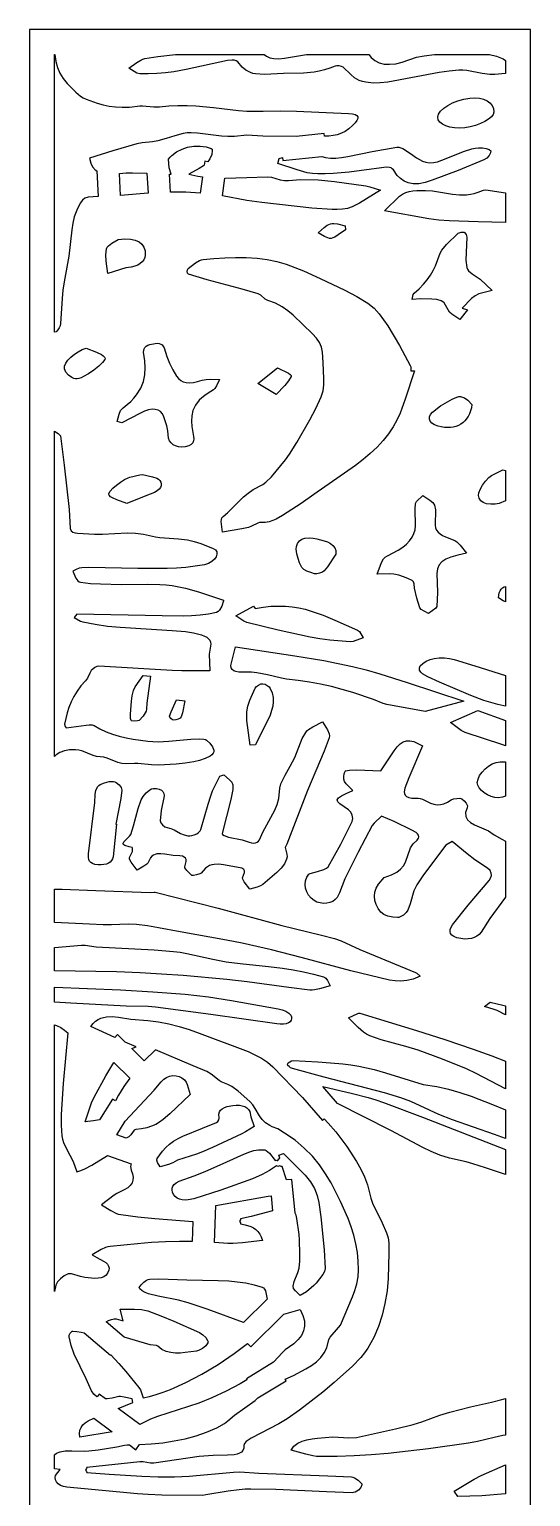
# Model space of a CAD drawing. Extents: x 0 to 400, y 0 to 2000.
# Drawn here: x 0 to 400, y 829 to 2000 of the extents above; entities that cross this region are included whole.
import ezdxf

# ---------------------------------------------------------------- set-up
doc = ezdxf.new("R2010")
doc.units = 0
doc.layers.add('CUT', color=1, linetype='Continuous')
doc.layers.add('OUTLINE', color=7, linetype='Continuous')

msp = doc.modelspace()

# ---------------------------------------------------------------- linework, layer by layer
at = {"layer": 'CUT'}
for points in [[(54.22, 1941.1), (58.86, 1939.8), (63.71, 1938.76), (68.81, 1938.06), (74.18, 1937.77), (79.88, 1937.97), (88.15, 1938.96), (90.36, 1938.97), (99.25, 1938.12), (103.77, 1938.18), (111.21, 1938.84), (118.56, 1939.15), (125.82, 1939.17), (132.96, 1938.91), (146.92, 1937.73), (166.85, 1935.13), (173.41, 1934.74), (186.68, 1934.69), (200.03, 1934.96), (213.28, 1934.73), (254.75, 1932.85), (257.81, 1932.52), (260.02, 1931.95), (261.43, 1931.14), (262.08, 1930.08), (262.01, 1928.76), (261.27, 1927.19), (259.9, 1925.34), (257.94, 1923.22), (255.04, 1920.62), (252.04, 1918.57), (248.94, 1917.03), (245.73, 1915.93), (242.41, 1915.23), (238.96, 1914.87), (235.4, 1914.81), (235.18, 1916.87), (212.97, 1914.46), (186.37, 1914.71), (173.48, 1915.47), (163.66, 1914.58), (158.4, 1914.52), (153.36, 1914.83), (134.05, 1917.27), (129.12, 1917.53), (126.03, 1917.37), (122.82, 1916.84), (116.13, 1915.06), (109.28, 1912.88), (102.49, 1911.01), (98.32, 1910.35), (89.95, 1909.55), (85.88, 1908.74), (66.69, 1903.03), (48.05, 1897.16), (48.93, 1893.28), (50.42, 1890.23), (52.52, 1887.93), (53.86, 1887.12), (54.82, 1866.56), (46.82, 1866.06), (44.32, 1865.25), (42.34, 1863.71), (40.53, 1861.19), (37.8, 1855.81), (35.88, 1850.49), (34.6, 1845.22), (33.77, 1839.98), (31.61, 1819.13), (27.83, 1798.62), (26.85, 1791.81), (26.22, 1785.14), (24.96, 1765.18), (24.61, 1763.5), (23.89, 1761.76), (22.82, 1760.1), (21.43, 1758.67), (20.19, 1758.36), (20, 1758.38), (20, 1980), (20.32, 1980), (21.2, 1974.28), (22.48, 1969.6), (24.32, 1965.1), (26.87, 1960.83), (30.3, 1956.84), (37.08, 1949.84), (40.89, 1946.69), (43.04, 1945.35), (45.42, 1944.25)], [(92.23, 1976.68), (102.53, 1978.29), (116.57, 1980), (187.39, 1980), (189.19, 1978.58), (191.92, 1977.37), (195.16, 1976.72), (199.04, 1976.6), (203.67, 1976.98), (221.27, 1980), (270.96, 1980), (272.85, 1977.45), (275.71, 1975.01), (279.12, 1973.3), (283.03, 1972.33), (287.44, 1972.1), (292.3, 1972.61), (297.6, 1973.87), (308.93, 1977.7), (314.96, 1978.94), (323.35, 1980), (367.17, 1980), (372.62, 1978.52), (378.09, 1976.41), (380, 1975.11), (380, 1964.78), (371.41, 1963.94), (367.41, 1963.98), (361.18, 1964.84), (349.07, 1967.04), (345.97, 1967.32), (342.8, 1967.35), (334.93, 1966.7), (326.91, 1965.49), (286.06, 1957.89), (280.05, 1957.23), (274.22, 1957.12), (268.62, 1957.72), (265.92, 1958.34), (263.3, 1959.2), (261.3, 1960.15), (259.53, 1961.3), (256.45, 1964.05), (250.48, 1969.79), (249.14, 1970.42), (247.32, 1970.84), (245.44, 1970.95), (243.9, 1970.67), (239.67, 1969.04), (235.47, 1967.73), (231.3, 1966.7), (227.14, 1965.92), (218.83, 1965.04), (202.87, 1964.75), (187.65, 1964.08), (180.51, 1964.46), (178.43, 1964.86), (176.45, 1965.51), (172.84, 1967.42), (169.82, 1969.88), (166.33, 1973.98), (164.93, 1974.88), (163.38, 1975.37), (161.7, 1975.52), (158.07, 1975.12), (125.04, 1967.89), (115.41, 1966.12), (108.53, 1965.23), (101.67, 1964.72), (94.89, 1964.53), (88.26, 1964.58), (85.78, 1965.1), (83.57, 1966.26), (79.33, 1969.04), (85.76, 1973.55), (88.99, 1975.52), (90.61, 1976.23)], [(366.4, 1928.34), (363.42, 1926.49), (359.89, 1924.8), (355.95, 1923.33), (351.74, 1922.17), (347.4, 1921.38), (343.28, 1921.1), (339.3, 1921.31), (335.6, 1921.96), (332.31, 1923), (329.56, 1924.37), (327.48, 1926.03), (326.19, 1927.91), (325.83, 1929.98), (326.51, 1932.38), (328.16, 1934.78), (330.64, 1937.1), (333.85, 1939.28), (337.67, 1941.23), (341.97, 1942.9), (346.63, 1944.21), (351.53, 1945.08), (355.49, 1945.33), (359.13, 1945.04), (362.37, 1944.25), (365.17, 1943), (367.47, 1941.32), (369.19, 1939.24), (370.28, 1936.8), (370.68, 1934.04), (370.17, 1932.18), (368.7, 1930.26)], [(143.99, 1896.72), (142.43, 1894.32), (139.89, 1894.68), (139.46, 1891.5), (139.07, 1891.17), (135.42, 1888.94), (127.22, 1884.48), (134.49, 1882.88), (138.2, 1882.38), (136.4, 1869.39), (124.75, 1870.09), (112.6, 1870.14), (111.75, 1884.48), (113.16, 1884.42), (111.45, 1889.52), (111.11, 1896.49), (112.24, 1897.92), (113.74, 1899.37), (117.53, 1902.14), (121.91, 1904.48), (126.32, 1906.02), (131.2, 1906.78), (136.3, 1906.84), (141.12, 1906.24), (145.16, 1905.02), (145.78, 1904.39), (146, 1903.32), (145.48, 1900.25)], [(213.75, 1887.8), (198.32, 1893.05), (199.28, 1896.87), (202, 1897.79), (202.28, 1895.21), (233.41, 1898.58), (236.28, 1897.82), (240.29, 1897.31), (244.57, 1897.26), (249.16, 1897.67), (254.05, 1898.5), (273.56, 1902.4), (293.27, 1906), (294.85, 1905.99), (298.03, 1904.84), (304.21, 1900.93), (308.87, 1897.53), (313.79, 1894.76), (316.47, 1893.9), (319.35, 1893.52), (322.42, 1893.72), (325.7, 1894.41), (329.14, 1895.49), (347.32, 1902.83), (352.96, 1904.61), (355.79, 1905.23), (358.5, 1905.5), (361.48, 1905.38), (364.5, 1904.95), (366.94, 1904.19), (368.2, 1903.13), (368.04, 1901.43), (366.82, 1899.32), (364.92, 1897.29), (362.73, 1895.87), (342.16, 1887.46), (321.46, 1879.57), (315.72, 1877.75), (310.65, 1876.83), (306.2, 1876.75), (302.32, 1877.44), (298.96, 1878.84), (296.06, 1880.87), (293.57, 1883.49), (290.57, 1887.87), (289.62, 1888.79), (288.58, 1889.41), (287.41, 1889.77), (284.61, 1889.91), (281, 1889.54), (255.08, 1886.13), (242.37, 1884.9), (236.17, 1884.6), (230.09, 1884.58), (225.8, 1884.9), (221.68, 1885.6)], [(72.61, 1867.44), (71.89, 1885.09), (77.14, 1885.45), (82.37, 1885.59), (93.86, 1885.32), (94.8, 1869.31)], [(185.38, 1861.77), (173.53, 1863.44), (154.08, 1867.14), (156.02, 1881.24), (173.53, 1881.68), (189.76, 1882.43), (193.31, 1882.09), (200.08, 1880.02), (203.65, 1879.28), (206.66, 1879.25), (216.33, 1880.18), (230.43, 1879.8), (243.45, 1878.47), (268.62, 1875.06), (271.76, 1874.4), (280.14, 1871.64), (263.34, 1861.3), (257.56, 1858.38), (253.91, 1857.17), (249.81, 1856.46), (245.59, 1856.16), (241.61, 1856.18), (225.42, 1857.25)], [(364.26, 1871.81), (380, 1869.55), (380, 1845.81), (358.22, 1846.36), (335.06, 1847.27), (326.78, 1847.81), (318.78, 1848.82), (283.37, 1855.21), (295.39, 1866.9), (297.85, 1868.55), (300.43, 1869.75), (303.16, 1870.55), (306.07, 1871.05), (309.19, 1871.32), (316.16, 1871.47), (321.67, 1871.16), (337.72, 1868.45), (343.21, 1867.9), (348.94, 1868.02), (351.92, 1868.41), (354.98, 1869.09), (358.16, 1870.07), (362.28, 1871.66)], [(238.21, 1833.5), (235.62, 1834.64), (230.47, 1837.59), (235.16, 1841.82), (237.59, 1843.69), (240.24, 1844.92), (241.54, 1845.14), (242.92, 1845.15), (245.85, 1844.67), (251.89, 1843.2), (252.24, 1840.11), (246.51, 1835.92), (243.65, 1834.15), (242.24, 1833.55), (240.84, 1833.22), (239.52, 1833.22)], [(92.16, 1817.87), (91.37, 1816.07), (90.14, 1814.46), (88.49, 1813.06), (86.46, 1811.88), (84.06, 1810.93), (81.32, 1810.24), (77.03, 1809.57), (62.64, 1805.24), (61.39, 1815.08), (61.09, 1820.01), (61.56, 1824.98), (62.06, 1826.09), (63.04, 1827.19), (65.85, 1829.31), (70.96, 1832.4), (76.22, 1832.8), (80.73, 1832.61), (84.5, 1831.84), (87.52, 1830.51), (89.83, 1828.62), (91.41, 1826.21), (92.3, 1823.28), (92.49, 1819.84)], [(312.19, 1784.96), (305.53, 1784.53), (306.3, 1788.54), (307.11, 1789.6), (311.06, 1793.04), (314.52, 1796.54), (317.53, 1800.11), (320.11, 1803.76), (322.3, 1807.49), (324.13, 1811.31), (327.72, 1821.49), (329.1, 1823.73), (332.98, 1828.24), (342.11, 1837.25), (343.05, 1837.72), (344.57, 1838.08), (346.08, 1838.25), (346.97, 1838.12), (348.51, 1836.29), (349.08, 1834.12), (348.41, 1815.82), (349.04, 1809.91), (349.55, 1808.57), (350.5, 1807.33), (353.29, 1805.02), (359.74, 1800.54), (369.27, 1791.68), (358.59, 1788.83), (355.66, 1787.45), (352.67, 1785.21), (345.23, 1777.46), (349.68, 1776.14), (343.41, 1768.37), (337.09, 1772.8), (335.34, 1774.44), (330.97, 1781.69), (329.97, 1782.64), (328.72, 1783.38), (325.22, 1784.34), (321.06, 1784.73)], [(196.29, 1781.45), (190.2, 1783.74), (188.09, 1784.82), (184.6, 1787.81), (182.51, 1788.92), (169.85, 1792.63), (141.79, 1800.23), (126.87, 1804.61), (126.21, 1805.35), (125.96, 1806.71), (126.16, 1808.18), (126.83, 1809.27), (132.61, 1813.7), (135.7, 1815.48), (137.24, 1816.08), (138.75, 1816.41), (147.32, 1817.24), (155.93, 1817.74), (164.52, 1817.96), (173.06, 1817.95), (181.65, 1817.48), (189.76, 1816.36), (197.45, 1814.69), (204.79, 1812.54), (211.85, 1810.03), (218.7, 1807.25), (232.06, 1801.23), (251.73, 1791.89), (261.21, 1786.87), (270.17, 1781.46), (275.08, 1777.56), (279.18, 1773.09), (285.95, 1763.39), (295.25, 1747.71), (303.95, 1731.74), (304.3, 1730.77), (304.48, 1727.59), (307.25, 1727.43), (299.93, 1704.85), (295.79, 1693.67), (293.28, 1688.15), (290.36, 1682.71), (286.68, 1677.16), (282.34, 1671.81), (277.43, 1666.63), (272.02, 1661.62), (266.23, 1656.75), (260.13, 1652.02), (227.07, 1628.71), (216.88, 1621.74), (201.94, 1611.97), (197.07, 1609.12), (194.37, 1607.96), (191.44, 1607.09), (188.22, 1606.58), (183.57, 1606.42), (182.41, 1606.06), (177.38, 1603.48), (174.74, 1602.49), (169.64, 1601.43), (154.21, 1598.88), (153.08, 1607.37), (153.2, 1608.87), (153.67, 1610.18), (154.58, 1611.25), (158.1, 1614.23), (170.93, 1626.87), (174.58, 1629.89), (178.71, 1632.71), (186.21, 1636.79), (188.7, 1638.58), (193.13, 1642.78), (204.37, 1656.49), (207.65, 1661.06), (213.48, 1670.36), (223.76, 1688.38), (228.55, 1697.47), (232.84, 1706.62), (234.36, 1711.41), (235, 1716.29), (235.05, 1721.17), (234.5, 1734.19), (233.87, 1742.34), (233, 1746.28), (231.51, 1750.08), (229.25, 1753.69), (226.04, 1757.07), (210.51, 1771.98), (206.29, 1775.47), (201.6, 1778.65)], [(45.41, 1745.55), (53.69, 1742.3), (57.46, 1740.5), (59.01, 1739.43), (60.25, 1738.22), (60.45, 1737.52), (60.17, 1736.57), (58.39, 1734.11), (55.36, 1731.18), (51.52, 1728.1), (47.32, 1725.22), (43.19, 1722.87), (41.3, 1721.99), (39.59, 1721.37), (38.12, 1721.04), (36.95, 1721.05), (35.37, 1721.49), (33.85, 1722.17), (31.12, 1724.09), (29.06, 1726.48), (27.97, 1728.98), (28.06, 1731.18), (29.07, 1733.57), (30.83, 1736.04), (33.19, 1738.48), (35.99, 1740.76), (39.07, 1742.78), (42.26, 1744.42)], [(130.41, 1670.01), (129.15, 1668.66), (127.14, 1667.59), (124.24, 1666.88), (121.47, 1666.68), (118.92, 1666.91), (116.65, 1667.55), (114.68, 1668.57), (113.07, 1669.94), (111.86, 1671.65), (111.07, 1673.66), (110.43, 1679.75), (109.68, 1683.49), (107.38, 1690.82), (106.22, 1693.16), (104.67, 1694.92), (102.76, 1696.12), (100.5, 1696.75), (97.93, 1696.82), (95.07, 1696.34), (91.95, 1695.3), (88.59, 1693.7), (73.78, 1685.99), (70.02, 1686.97), (71.69, 1692.95), (72.82, 1695.75), (73.67, 1696.97), (74.8, 1698.01), (78.07, 1700.56), (80.93, 1703.13), (83.43, 1705.72), (85.57, 1708.34), (88.88, 1713.64), (91.02, 1719.01), (92.16, 1724.43), (92.48, 1729.89), (92.15, 1735.38), (91.15, 1742.45), (91.53, 1745.08), (92.15, 1746.15), (93.1, 1747.08), (94.42, 1747.87), (96.12, 1748.52), (100.33, 1749.37), (102.12, 1749.45), (103.64, 1749.27), (104.92, 1748.83), (105.97, 1748.13), (107.48, 1745.93), (109.71, 1738.94), (111.9, 1733.55), (114.52, 1728.3), (117.54, 1723.2), (118.98, 1721.37), (120.74, 1719.91), (122.81, 1718.85), (125.19, 1718.19), (127.89, 1717.97), (130.89, 1718.18), (134.21, 1718.86), (137.84, 1720.02), (140.98, 1720.68), (144.48, 1720.75), (151.74, 1720.46), (149.34, 1715.58), (147.93, 1713.34), (147.03, 1712.4), (142.76, 1709.78), (139.99, 1707.88), (137.6, 1705.96), (135.57, 1704), (132.47, 1700), (130.52, 1695.89), (129.52, 1691.7), (129.29, 1687.42), (129.64, 1683.08), (131.09, 1675.12), (131.24, 1673.31), (131.06, 1671.59)], [(206.83, 1719.4), (203.81, 1715.81), (196.98, 1708.69), (182.32, 1717.42), (198.11, 1729.9), (206.83, 1725.51), (208.07, 1724.66), (208.8, 1723.84), (208.89, 1723.05)], [(345.75, 1706.61), (347.3, 1705.9), (349.87, 1704.03), (353.13, 1700.73), (352.73, 1698.01), (351.27, 1693.21), (350.24, 1691.13), (347.6, 1687.61), (346.02, 1686.18), (344.29, 1684.97), (342.41, 1683.98), (340.4, 1683.21), (338.26, 1682.66), (336.02, 1682.34), (331.24, 1682.38), (328.73, 1682.74), (326.16, 1683.32), (323.34, 1684.34), (321.25, 1685.66), (319.87, 1687.21), (319.23, 1688.93), (319.32, 1690.79), (320.16, 1692.7), (321.75, 1694.63), (327.96, 1699.58), (337.28, 1704.9), (341.02, 1706.6), (342.63, 1707.03), (344, 1707.06)], [(139.22, 1433.64), (140.48, 1433.34), (141.4, 1432.86), (143.96, 1430.42), (146.09, 1427.54), (147.21, 1424.67), (147.23, 1423.4), (146.79, 1422.29), (145.72, 1421.13), (144.22, 1420.04), (140.3, 1418.09), (135.71, 1416.54), (131.12, 1415.48), (124.2, 1414.4), (117.18, 1413.64), (103.16, 1412.88), (97.59, 1413.08), (86.53, 1414.09), (83.82, 1414.11), (77.25, 1413.76), (73.76, 1414.19), (70.6, 1415.05), (62.22, 1418.4), (59.51, 1419.2), (53.61, 1419.84), (50.92, 1420.48), (41.89, 1424.19), (39.52, 1424.83), (36.9, 1425.13), (32.13, 1424.98), (27.95, 1424.23), (24.38, 1422.91), (21.41, 1421.05), (20, 1419.62), (20, 1679.35), (23.11, 1677.45), (24.43, 1676.24), (24.87, 1675.53), (27.74, 1652.33), (31.66, 1616.86), (32.6, 1601.56), (33.45, 1599.95), (34.77, 1598.88), (36.49, 1598.21), (38.51, 1597.84), (51.91, 1597.07), (58.38, 1597.18), (78.09, 1598.1), (84.63, 1597.95), (91.08, 1597.25), (100.67, 1594.99), (104.12, 1594.44), (118.93, 1593.38), (126.18, 1592.51), (131.56, 1591.27), (136.74, 1589.64), (146.72, 1585.85), (148.59, 1584.66), (149.57, 1583.04), (149.7, 1581.14), (149.05, 1579.11), (147.67, 1577.11), (145.63, 1575.28), (142.97, 1573.79), (139.77, 1572.78), (132.4, 1571.51), (124.93, 1570.65), (117.45, 1570.13), (110.05, 1569.86), (86.66, 1569.8), (47.39, 1570.49), (42.01, 1570.4), (39.78, 1569.94), (37.32, 1569), (34.58, 1567.54), (37.05, 1562.12), (38.64, 1559.86), (39.62, 1559.11), (40.77, 1558.73), (48.71, 1557.88), (56.88, 1557.46), (73.52, 1557.12), (94, 1557.26), (104.19, 1557.09), (109.17, 1556.75), (114.03, 1556.15), (119.36, 1555.19), (124.6, 1554.01), (134.85, 1551.14), (154.83, 1544.37), (154.99, 1543.89), (153.6, 1539.69), (151.67, 1536.48), (150.57, 1535.32), (149.45, 1534.71), (142.9, 1533.36), (136.17, 1532.45), (129.38, 1531.94), (122.7, 1531.78), (106.01, 1531.9), (37.8, 1533.22), (35.86, 1530.61), (40.84, 1527.83), (42.69, 1527.2), (52.39, 1525.23), (62.33, 1523.82), (72.46, 1522.83), (114.07, 1520.42), (124.5, 1519.52), (127.83, 1519.06), (131.1, 1518.41), (137.42, 1516.72), (139.72, 1515.89), (141.54, 1514.9), (142.92, 1513.76), (143.88, 1512.46), (144.45, 1511.01), (144.68, 1509.4), (143.55, 1501.42), (143.89, 1488.14), (121.71, 1488.1), (113.88, 1488.34), (55.52, 1491.77), (53.96, 1491.48), (52.2, 1490.64), (50.57, 1489.5), (49.36, 1488.32), (48.15, 1486.32), (46.32, 1482.12), (44.93, 1480.23), (41.19, 1476.14), (38.04, 1471.96), (35.42, 1467.7), (33.28, 1463.37), (31.53, 1458.97), (30.14, 1454.52), (28.15, 1445.49), (28.59, 1443.74), (29.44, 1442.73), (45.23, 1444.74), (47.83, 1444.98), (50.16, 1444.96), (51.81, 1444.48), (56.35, 1441.8), (61.21, 1439.52), (66.33, 1437.6), (71.69, 1435.99), (77.24, 1434.66), (82.93, 1433.57), (94.58, 1431.92), (98.64, 1431.61), (102.8, 1431.57), (111.34, 1432.05), (128.76, 1433.5), (135.98, 1433.84)], [(102.04, 1631.62), (99.95, 1630.4), (92.84, 1627.74), (77.72, 1621.65), (69.82, 1624.52), (66.24, 1626.11), (64.77, 1627.06), (63.6, 1628.15), (63.35, 1628.76), (63.46, 1629.54), (64.61, 1631.52), (66.74, 1633.84), (69.53, 1636.3), (72.7, 1638.66), (75.92, 1640.71), (78.88, 1642.21), (80.17, 1642.68), (88.24, 1644.64), (90.22, 1644.66), (98.2, 1642.99), (101.65, 1641.72), (103.01, 1640.92), (104.04, 1639.99), (104.87, 1638.67), (105.26, 1637.27), (105.19, 1635.82), (104.64, 1634.37), (103.59, 1632.95)], [(360.36, 1623.81), (359.05, 1625.8), (358.42, 1628), (358.59, 1630.11), (359.86, 1633.24), (361.68, 1636.36), (363.94, 1639.42), (366.54, 1642.36), (368.67, 1644.02), (377.84, 1648.59), (380, 1647.98), (380, 1623.67), (374.82, 1621.63), (371.67, 1621.08), (368.14, 1621.04), (364.81, 1621.47), (362.22, 1622.33)], [(327.81, 1597.38), (329.79, 1596.12), (332.09, 1594.99), (339.43, 1592.18), (341.04, 1591.09), (343.75, 1588.3), (348.73, 1581.93), (341.86, 1580.47), (336.41, 1578.93), (332.22, 1577.18), (329.14, 1575.12), (327.04, 1572.62), (325.76, 1569.56), (325.18, 1565.85), (325.54, 1550.48), (325.2, 1539.57), (324.42, 1538.16), (318.61, 1533.79), (312.72, 1537.02), (311.65, 1538.31), (309.27, 1546.08), (307.45, 1553.99), (306.95, 1557.47), (306.46, 1559.05), (305.38, 1560.18), (302.09, 1561.8), (298.51, 1563.2), (294.7, 1564.37), (290.76, 1565.28), (287.63, 1565.62), (277.46, 1565.31), (280.93, 1574.46), (282.53, 1577.42), (283.83, 1578.74), (285.77, 1579.95), (294.35, 1584.33), (297.9, 1586.68), (300.93, 1589.19), (303.44, 1591.84), (305.41, 1594.65), (306.84, 1597.6), (307.74, 1600.71), (308.1, 1603.96), (307.9, 1617.22), (308.2, 1621.66), (308.93, 1623.19), (314.04, 1627.92), (319.58, 1624.33), (321.98, 1622.45), (323.36, 1620.34), (323.98, 1616.45), (323.68, 1604.29), (324.09, 1602.22), (324.93, 1600.4), (326.18, 1598.8)], [(242.23, 1588.2), (243.66, 1586.33), (244.45, 1584.04), (244.48, 1581.26), (237.79, 1571.19), (235.23, 1567.95), (233.78, 1566.95), (231.59, 1566.08), (229.29, 1565.56), (227.52, 1565.57), (224.48, 1566.47), (221.53, 1567.62), (219.05, 1569.01), (217.44, 1570.67), (215.68, 1574.16), (214.39, 1577.8), (213.52, 1581.54), (213.01, 1585.32), (213.19, 1587.41), (214.03, 1589.67), (215.44, 1591.72), (217.33, 1593.2), (219.92, 1593.97), (223.14, 1594.23), (226.5, 1594.06), (229.49, 1593.55), (235.24, 1591.95), (237.9, 1590.95), (240.27, 1589.72)], [(380, 1555.47), (380, 1543.2), (378.14, 1544.03), (374.39, 1546.26), (374.49, 1548.47), (374.9, 1550.34), (375.58, 1551.9), (376.52, 1553.19), (377.66, 1554.24), (378.99, 1555.08)], [(209.7, 1539.14), (214.93, 1538.3), (220.01, 1537.19), (224.93, 1535.82), (234.44, 1532.51), (243.65, 1528.64), (261.89, 1520.47), (263.47, 1519.36), (266.47, 1514.38), (258.45, 1511.46), (256.01, 1511.21), (239.73, 1512.57), (231.77, 1513.57), (224.04, 1514.89), (198.42, 1520.54), (173.47, 1526.74), (171.04, 1527.7), (164.82, 1532.1), (178.78, 1539.83), (180.24, 1537.82), (186.63, 1538.94), (192.76, 1539.59), (198.63, 1539.82), (204.27, 1539.66)], [(214.38, 1480.5), (205.15, 1481.52), (201.28, 1482.13), (190.04, 1484.96), (181.51, 1486.51), (177.19, 1487.01), (169.74, 1486.98), (167.05, 1487.13), (164.83, 1487.54), (163.08, 1488.23), (161.83, 1489.24), (161.09, 1490.6), (160.87, 1492.33), (161.18, 1494.48), (164.56, 1507.15), (211.8, 1500.1), (235.05, 1496.28), (246.5, 1494.07), (257.81, 1491.59), (268.81, 1488.81), (279.7, 1485.73), (301.44, 1478.88), (346.61, 1463.83), (315.72, 1455.71), (285.23, 1461.28), (282.44, 1462.04), (274.59, 1465.17), (258.02, 1470.79), (249.58, 1473.27), (241.01, 1475.51), (232.29, 1477.47), (223.42, 1479.15)], [(355.42, 1492.19), (380, 1484.27), (380, 1459.93), (378.69, 1460.13), (373.78, 1461.2), (362.76, 1464.53), (352.3, 1468.53), (327.18, 1479.07), (317.89, 1483.28), (313.61, 1485.62), (312.27, 1486.94), (311.44, 1488.73), (311.26, 1490.58), (311.89, 1492.04), (314.04, 1493.96), (316.74, 1495.76), (319.77, 1497.2), (322.89, 1498.07), (326.96, 1498.48), (331.21, 1498.46), (335.36, 1498.03), (339.1, 1497.19)], [(90.95, 1484.48), (96.55, 1483.82), (93.64, 1462.19), (93.59, 1457.46), (93.19, 1455.95), (90.9, 1452.06), (87.65, 1448.5), (86.3, 1448.1), (84.18, 1447.99), (81.53, 1448.23), (81.24, 1448.39), (80.81, 1450.02), (80.65, 1453.45), (81.48, 1463.79), (82.06, 1468.09), (83.09, 1472.34), (84.49, 1475.42)], [(192.25, 1473.93), (193.72, 1470.44), (194.48, 1466.93), (194.62, 1463.41), (194.22, 1459.88), (193.35, 1456.35), (192.11, 1452.81), (180.48, 1428.93), (176.31, 1428.69), (173.62, 1448.6), (173.51, 1455.26), (174.28, 1460.02), (175.88, 1464.81), (180.1, 1474.36), (181.14, 1475.56), (182.89, 1476.75), (184.81, 1477.62), (186.32, 1477.86), (188.16, 1477.33), (189.87, 1476.39), (191.29, 1475.21)], [(121.24, 1451.29), (120.44, 1450.45), (118.87, 1449.66), (116.99, 1449.04), (115.22, 1448.75), (114.16, 1449.09), (113, 1449.98), (112.13, 1451.08), (111.92, 1452.04), (113.11, 1455.29), (117.49, 1464.98), (123.95, 1464.25), (122.16, 1454.51)], [(377.76, 1429.01), (347.82, 1439), (344.52, 1440.53), (336.12, 1446.76), (357.97, 1456.51), (380, 1448.42), (380, 1428.33)], [(175.82, 1313.86), (171.38, 1319.73), (170.3, 1321.77), (170.16, 1323.03), (171.61, 1327.23), (171.7, 1328.53), (171.08, 1329.68), (169.46, 1330.58), (168.17, 1330.92), (154.92, 1333.38), (151.09, 1333.82), (147.38, 1333.68), (145.6, 1333.32), (143.87, 1332.71), (142.2, 1331.83), (140.6, 1330.64), (137.05, 1326.69), (136.07, 1326.18), (133.5, 1325.29), (131.04, 1324.74), (129.77, 1324.69), (125.57, 1328.73), (124.18, 1330.77), (123.94, 1331.71), (125.2, 1336.01), (125.09, 1337.42), (124.55, 1338.59), (123.55, 1339.52), (122.09, 1340.17), (120.17, 1340.55), (114.72, 1340.81), (108.15, 1341.87), (104.89, 1342.19), (101.82, 1341.98), (100.4, 1341.6), (99.07, 1340.98), (97.86, 1340.1), (96.77, 1338.9), (94.55, 1334.57), (93.73, 1333.72), (91.43, 1332.1), (86.15, 1328.96), (81.15, 1335.45), (80, 1337.72), (79.99, 1339.12), (82.28, 1343.83), (82.39, 1346.66), (82.1, 1347.05), (79.61, 1347.53), (76.32, 1348.59), (75.42, 1349.18), (74.93, 1349.79), (74.79, 1350.43), (75.38, 1351.77), (79.96, 1356.1), (80.92, 1357.57), (83.08, 1364.41), (86.8, 1378.2), (89.1, 1385.04), (90.71, 1387.9), (93.21, 1390.82), (96.1, 1393.13), (97.54, 1393.84), (98.9, 1394.15), (101.55, 1394.1), (103.68, 1393.64), (105.32, 1392.82), (106.48, 1391.68), (107.21, 1390.27), (107.51, 1388.63), (107.42, 1386.8), (105.88, 1380.75), (105.1, 1376.63), (104.48, 1368.4), (105, 1366.78), (106.31, 1365.1), (108.07, 1363.73), (109.01, 1363.28), (112.9, 1362.39), (115.59, 1361.19), (120.71, 1358.3), (123.4, 1357.15), (126.36, 1356.55), (127.99, 1356.54), (129.74, 1356.77), (131.62, 1357.28), (133.67, 1358.09), (134.75, 1358.73), (136.43, 1360.49), (136.87, 1361.42), (142.62, 1381.66), (144.73, 1388.4), (146.27, 1392.33), (152, 1404.02), (155.24, 1405.08), (159.7, 1401.23), (161.58, 1399.27), (162.45, 1397.22), (162.41, 1393.35), (160.82, 1385.48), (153.79, 1358.32), (154.2, 1357.52), (155.48, 1356.64), (158.89, 1355.24), (169.93, 1353.21), (175.36, 1351.32), (177.27, 1350.84), (178.97, 1350.7), (180.44, 1350.9), (181.71, 1351.41), (182.77, 1352.24), (183.64, 1353.36), (186.34, 1359.25), (196, 1376.95), (197.84, 1381.53), (199.07, 1386.26), (199.79, 1394.57), (200.75, 1398), (204.03, 1404.92), (208.13, 1411.9), (211.87, 1418.89), (217.79, 1434.09), (220.48, 1438.98), (221.5, 1440.2), (222.87, 1441.33), (226.31, 1443.44), (233.99, 1447.46), (237.78, 1440.99), (239.18, 1437.8), (239.41, 1436.24), (239.18, 1434.73), (235.32, 1424.11), (222.03, 1392.53), (205.42, 1349.82), (204.1, 1347.15), (205.56, 1341.89), (205.62, 1339.8), (205.29, 1337.8), (203.65, 1334.05), (200.98, 1330.55), (197.6, 1327.24), (186.4, 1317.67), (184.4, 1316.43), (181.7, 1315.5)], [(294.76, 1291.35), (293.66, 1291.2), (289.93, 1291.55), (286.1, 1292.43), (282.76, 1293.75), (280.54, 1295.41), (278.3, 1298.54), (276.67, 1301.71), (275.67, 1304.93), (275.34, 1308.17), (275.7, 1311.43), (276.78, 1314.71), (278.61, 1317.99), (283.02, 1323.28), (289.04, 1325.28), (293.1, 1327.36), (296.17, 1329.8), (298.43, 1332.54), (300.09, 1335.5), (304.03, 1346.76), (306.28, 1350.06), (309.48, 1353.05), (310.46, 1354.45), (310.81, 1355.73), (310.58, 1356.9), (309.84, 1357.99), (308.65, 1359.01), (305.11, 1360.93), (290.97, 1367.79), (281.05, 1372.17), (275.02, 1366.55), (273.6, 1364.56), (262.43, 1343.32), (251.72, 1322.1), (247.37, 1310.91), (245.54, 1307.28), (244.09, 1305.52), (242.15, 1304.16), (239.86, 1303.21), (237.33, 1302.67), (234.69, 1302.55), (232.04, 1302.85), (229.52, 1303.59), (227.24, 1304.77), (224.79, 1306.76), (222.82, 1309.18), (221.36, 1311.88), (220.44, 1314.77), (220.1, 1317.72), (220.37, 1320.62), (221.28, 1323.36), (222.88, 1325.81), (224.08, 1326.51), (229.91, 1327.9), (234.87, 1329.62), (237.01, 1330.62), (238.33, 1331.8), (248.41, 1349.67), (257.56, 1367.8), (258.07, 1370.18), (257.69, 1372.82), (256.51, 1375.28), (254.61, 1377.13), (247.68, 1381.85), (246.04, 1383.6), (245.69, 1385.17), (246.67, 1386.69), (249.04, 1388.34), (252.84, 1390.26), (258.15, 1392.61), (252.7, 1397.8), (251.52, 1399.67), (250.95, 1401.7), (250.87, 1403.85), (251.21, 1406.02), (251.94, 1408.11), (252.3, 1408.36), (255.52, 1408.83), (261.3, 1408.98), (280.55, 1408.29), (291.08, 1424.39), (293.46, 1427.47), (295.84, 1429.79), (298.3, 1431.34), (300.89, 1432.15), (303.67, 1432.23), (306.69, 1431.59), (310.02, 1430.24), (313.72, 1428.2), (302.79, 1402.85), (299.57, 1394.46), (299.02, 1391.55), (299.21, 1390.15), (299.84, 1388.87), (300.98, 1387.8), (302.72, 1386.98), (305.14, 1386.51), (310.12, 1386.39), (311.95, 1386.13), (313.66, 1385.68), (320.18, 1382.44), (322.74, 1381.63), (325.34, 1381.25), (327.99, 1381.35), (330.71, 1381.99), (333.53, 1383.25), (336.47, 1385.18), (338.31, 1385.91), (340.97, 1386.35), (343.54, 1386.42), (345.09, 1386.07), (346.97, 1384.37), (348.61, 1382.42), (349.57, 1380.45), (349.44, 1378.69), (348.12, 1374.93), (348.27, 1371.82), (349.65, 1369.24), (352.01, 1367.08), (355.11, 1365.23), (366.38, 1360.44), (370.87, 1357.33), (376.95, 1353.67), (380, 1352.13), (380, 1307.58), (367.53, 1290.49), (360.41, 1279.48), (358.8, 1277.7), (357, 1276.28), (354.98, 1275.21), (352.72, 1274.49), (350.19, 1274.12), (347.38, 1274.1), (344.24, 1274.43), (341.15, 1275.1), (338.79, 1276.05), (337.12, 1277.23), (336.09, 1278.6), (335.68, 1280.14), (335.84, 1281.81), (336.53, 1283.57), (337.72, 1285.39), (350.19, 1301), (366.85, 1320.74), (368.06, 1322.76), (368.7, 1324.74), (368.61, 1326.72), (367.63, 1328.71), (365.62, 1330.74), (355.55, 1337.18), (349.31, 1341.95), (337.33, 1351.79), (332.23, 1349.06), (314.43, 1325.43), (309.15, 1317.45), (306.81, 1312.51), (303.89, 1302.24), (302.07, 1297.17), (300.68, 1295.21), (298.48, 1293.26), (295.97, 1291.78)], [(380, 1415.45), (380, 1388.1), (377.53, 1387.24), (374.11, 1386.72), (371.3, 1386.95), (368.4, 1387.77), (365.57, 1389.07), (362.95, 1390.73), (360.68, 1392.66), (358.91, 1394.73), (357.78, 1396.85), (357.45, 1398.91), (358.01, 1401.72), (359.3, 1404.55), (361.22, 1407.3), (363.62, 1409.83), (366.39, 1412.05), (369.39, 1413.83), (372.5, 1415.04), (375.59, 1415.58), (379.57, 1415.52)], [(56.56, 1397.38), (59.87, 1398.76), (63.64, 1399.67), (67.06, 1399.88), (68.18, 1399.62), (69.35, 1399.05), (71.56, 1397.25), (73.19, 1395.01), (73.75, 1392.89), (72.95, 1386.11), (69.07, 1365.79), (69.45, 1365.76), (66.76, 1339.64), (66.34, 1338.05), (65.58, 1336.67), (64.5, 1335.52), (63.13, 1334.6), (61.47, 1333.91), (59.54, 1333.47), (57.37, 1333.27), (54.98, 1333.32), (52.37, 1333.69), (50.38, 1334.34), (48.94, 1335.24), (47.95, 1336.35), (47.36, 1337.62), (47.08, 1339.03), (47.17, 1342.09), (52.21, 1382.95), (52.62, 1389.54), (53.17, 1392.75), (54.52, 1395.73), (55.33, 1396.57)], [(96.36, 1311.31), (99.5, 1311.46), (100.45, 1311.35), (150.61, 1298.73), (201.44, 1284.76), (233, 1277.21), (243.45, 1274.44), (248.75, 1272.57), (263.81, 1265.6), (308.23, 1247.46), (309.29, 1246.86), (311.89, 1244.47), (306.17, 1241.96), (301.25, 1240.88), (296.49, 1240.51), (291.87, 1240.72), (287.36, 1241.37), (256.49, 1248.74), (216.8, 1259.43), (193.3, 1265.36), (169.8, 1270.76), (157.42, 1273.22), (120.34, 1279.8), (102.96, 1283.06), (94.28, 1284.53), (85.55, 1285.64), (78.93, 1285.93), (65.47, 1285.46), (58.79, 1285.42), (47.99, 1285.85), (20, 1287.35), (20, 1314), (26.09, 1313.84), (52.92, 1312.75)], [(168.1, 1254.5), (190.77, 1252.16), (202.12, 1250.76), (210.41, 1249.43), (218.65, 1247.84), (226.8, 1246), (234.83, 1243.94), (235.77, 1243.51), (236.56, 1242.85), (237.78, 1240.99), (239.9, 1236.74), (231.62, 1234.43), (227.56, 1233.54), (225.6, 1233.35), (223.71, 1233.41), (206.95, 1235.39), (173.93, 1239.8), (157.53, 1241.71), (122.76, 1244.91), (105.52, 1246.15), (88.37, 1247.11), (69.61, 1247.81), (20, 1248.8), (20, 1267.34), (41.72, 1269.15), (44.61, 1269.09), (53.42, 1267.93), (99.65, 1265.55), (115.14, 1264.23), (120.4, 1263.54), (125.63, 1262.62), (146.4, 1258), (156.97, 1255.98)], [(20, 1223.58), (20, 1235.69), (72.62, 1233.52), (98.4, 1232.08), (124.37, 1230.1), (133.62, 1229.14), (142.86, 1227.94), (161.35, 1225.04), (198.59, 1218.4), (201.63, 1217.64), (204.64, 1216.45), (207.13, 1214.97), (208.6, 1213.34), (209.11, 1211.88), (209.18, 1210.49), (208.81, 1209.22), (207.99, 1208.1), (206.71, 1207.19), (204.96, 1206.51), (202.74, 1206.13), (200.04, 1206.07), (197.42, 1206.29), (144.74, 1213.8), (100.66, 1219.75), (94.87, 1220.23), (77.25, 1220.54), (32.98, 1223.02)], [(370.85, 1217.94), (363.13, 1220.21), (367.58, 1223.72), (377.93, 1221.42), (380, 1220.86), (380, 1213.59), (373.16, 1216.97)], [(283.78, 983.27), (281.53, 974.06), (278.58, 964.94), (274.79, 956.03), (270.02, 947.47), (267.44, 943.76), (264.52, 940.16), (257.89, 933.23), (243.09, 920.1), (234.16, 912.58), (224.97, 905.25), (215.52, 898.12), (205.79, 891.24), (199, 887.09), (177.05, 875.83), (173.12, 873.09), (171.74, 871.5), (171.22, 869.87), (171.01, 867.72), (170.32, 866.02), (169.19, 864.7), (167.65, 863.72), (165.74, 863.04), (163.51, 862.61), (158.17, 862.27), (146.77, 862.02), (135.63, 861.18), (99.22, 855.92), (96.56, 855.96), (90.88, 856.9), (88.18, 856.99), (45.91, 852.47), (45.72, 851.63), (44.98, 850.83), (44.92, 850.22), (45.71, 849.27), (45.89, 848.43), (63.7, 847.07), (89.72, 845.54), (102.81, 845.02), (115.89, 844.93), (127.64, 845.49), (162.97, 848.75), (167.89, 848.82), (183.11, 847.82), (238.23, 845.74), (256.93, 844.8), (258.14, 844.56), (259.51, 844), (262.32, 842.25), (264.56, 840.18), (265.2, 839.22), (265.4, 838.41), (264.52, 836.4), (262.56, 834.37), (260.05, 832.82), (258.76, 832.37), (257.54, 832.23), (237.05, 832.94), (196.59, 834.7), (176.71, 835.13), (172.1, 835.03), (167.53, 834.68), (158.53, 833.47), (140.71, 830.52), (138.41, 830), (105.71, 830.41), (94.89, 830.78), (86.26, 831.34), (29.95, 836.6), (27.25, 837.14), (24.93, 838.09), (23.04, 839.38), (21.65, 840.91), (20.8, 842.59), (20.56, 844.34), (20.98, 846.06), (24.54, 850.81), (20, 851.18), (20, 862.53), (21.54, 863.8), (24.61, 864.97), (28.67, 865.57), (33.81, 865.7), (43.88, 865.39), (47.58, 865.57), (54.99, 866.45), (69.83, 868.83), (75.93, 870.14), (78, 870.34), (79.9, 870.39), (85.01, 866.55), (88.01, 870.62), (97.1, 871.19), (106.41, 872.15), (115.53, 873.53), (124.43, 875.37), (133.08, 877.71), (141.46, 880.6), (149.54, 884.08), (155.75, 887.52), (158.5, 889.5), (163.73, 894.22), (180.12, 905.84), (182.3, 907.88), (204.86, 921.55), (204.07, 922.87), (210.72, 925.89), (220.55, 931.04), (225.03, 933.81), (229.06, 936.81), (232.53, 940.11), (235.33, 943.78), (237.34, 947.89), (239.02, 954.52), (240.13, 956.46), (246.79, 964.03), (248.23, 965.98), (257.83, 988.45), (259.7, 993.65), (261.22, 998.95), (262.25, 1004.41), (262.66, 1010.05), (262.47, 1017.11), (261.74, 1024.07), (260.51, 1030.94), (258.82, 1037.74), (256.73, 1044.49), (254.26, 1051.19), (248.4, 1064.54), (240.7, 1079.52), (236.32, 1086.8), (231.4, 1093.89), (225.8, 1100.72), (219.41, 1107.26), (212.07, 1113.45), (203.67, 1119.24), (198.23, 1122.59), (193.83, 1124.26), (191.76, 1125.23), (188.38, 1127.5), (185.8, 1130.11), (183.77, 1132.94), (180.3, 1138.87), (178.36, 1141.74), (175.92, 1144.41), (166.74, 1152.68), (161.47, 1156.3), (158.43, 1157.9), (153.12, 1160.19), (151.39, 1161.24), (145.06, 1166.17), (141.54, 1168.27), (130.81, 1172.98), (100.53, 1185.55), (91.54, 1176.96), (81.69, 1186.65), (85.1, 1187.95), (76.34, 1191.91), (70.27, 1197.88), (68.11, 1195.64), (48.95, 1204.32), (50.8, 1206.59), (52.76, 1208.41), (54.82, 1209.83), (56.96, 1210.87), (59.18, 1211.6), (61.47, 1212.03), (66.2, 1212.21), (71.07, 1211.75), (80.85, 1210.19), (94.42, 1209.16), (103.01, 1208), (111.38, 1206.35), (119.58, 1204.26), (127.64, 1201.82), (135.58, 1199.09), (174.5, 1184.27), (180.02, 1181.77), (185.23, 1178.98), (190.02, 1175.78), (194.28, 1172.09), (217.92, 1147.75), (233.95, 1129.3), (235.31, 1130.51), (238.5, 1127.23), (244.52, 1120.15), (253.21, 1108.53), (261.09, 1096.65), (264.49, 1090.56), (267.41, 1084.34), (269.77, 1077.97), (272.49, 1067.42), (273.93, 1063.44), (281.57, 1047.58), (285.1, 1039.59), (286.24, 1035.65), (286.85, 1031.62), (286.97, 1023.57), (286.21, 1003.31), (285.38, 993.24)], [(268.98, 1198.25), (266.62, 1199.79), (262.42, 1203.4), (254.59, 1211.15), (262.03, 1214.78), (263, 1215), (263.78, 1214.96), (308.82, 1201.08), (331.51, 1193.82), (354.22, 1186.23), (368.97, 1180.96), (380, 1176.72), (380, 1154.43), (356.6, 1166.65), (348.7, 1170.42), (329.75, 1178.25), (310.27, 1185.28), (300.49, 1188.21), (280.77, 1193.64), (271.59, 1196.95)], [(24.85, 1003.05), (22.56, 1000.54), (21.23, 997.91), (20, 992.91), (20, 1205.74), (21.77, 1205.07), (25.12, 1203.38), (28.08, 1201.46), (30.61, 1199.34), (26.9, 1158.87), (25.52, 1134.03), (25.46, 1125.46), (26.04, 1116.92), (26.53, 1114.35), (27.35, 1111.79), (29.67, 1106.69), (34.96, 1096.47), (37.76, 1088.42), (41.05, 1089.47), (44.14, 1090.72), (49.89, 1093.67), (62.47, 1101.35), (81.17, 1094.6), (80.84, 1092.54), (81.32, 1089.67), (82.3, 1086.76), (82.76, 1084.11), (82.65, 1081.68), (81.93, 1079.47), (80.56, 1077.44), (78.5, 1075.57), (75.71, 1073.83), (69.75, 1071.11), (67.63, 1069.8), (57.45, 1061.91), (65.07, 1057.34), (68.96, 1055.34), (70.97, 1054.62), (73.05, 1054.18), (86.52, 1052.53), (100.14, 1051.2), (130.48, 1048.74), (129.86, 1032.66), (119.94, 1032.7), (108.63, 1032.39), (97.42, 1031.79), (86.32, 1030.96), (64.37, 1028.81), (62.54, 1028.47), (60.78, 1027.9), (57.35, 1026.24), (50.2, 1022.2), (53.79, 1019.84), (59.2, 1017.1), (60.92, 1015.88), (62.27, 1014.55), (63.19, 1013.11), (63.61, 1011.52), (63.47, 1009.79), (62.71, 1007.89), (61.24, 1005.92), (59.39, 1004.58), (57.25, 1003.76), (54.87, 1003.36), (52.32, 1003.28), (49.68, 1003.42), (44.4, 1003.95), (40.76, 1004.72), (33.7, 1006.83), (32.28, 1006.97), (31.1, 1006.79), (27.79, 1005.21)], [(80.05, 1163.14), (75.26, 1156.34), (71.06, 1149.54), (68.81, 1144.84), (66.31, 1146.4), (56.09, 1129.73), (51.06, 1128.96), (44.67, 1128.25), (49.68, 1143.24), (51.79, 1147.96), (60.93, 1164.93), (67.37, 1175.62)], [(235.15, 1163.83), (209.88, 1170.75), (208.51, 1171.35), (207.26, 1172.26), (206.37, 1173.28), (206.09, 1174.22), (206.64, 1175.17), (207.82, 1176.16), (209.25, 1176.93), (210.56, 1177.2), (230.28, 1176.12), (240.17, 1175.4), (250.07, 1174.48), (256.46, 1173.68), (262.83, 1172.64), (269.11, 1171.37), (275.27, 1169.87), (284.27, 1167.34), (314.21, 1157.95), (325.09, 1156.29), (334.5, 1154.24), (343.6, 1151.7), (352.45, 1148.77), (369.63, 1142.11), (380, 1137.79), (380, 1114.79), (371.08, 1118.14), (337.62, 1129.84), (326.85, 1134), (304.34, 1144.41), (296.52, 1147.34), (283.41, 1151.22)], [(125.15, 1159.83), (126.03, 1157.88), (128.4, 1149.99), (112.22, 1134.58), (106.86, 1130.04), (103.95, 1128), (100.82, 1126.19), (97.4, 1124.65), (93.64, 1123.43), (89.48, 1122.58), (84.87, 1122.16), (84.16, 1121.95), (83.51, 1121.43), (81.02, 1117.84), (79.46, 1116.2), (77.36, 1115.08), (69.75, 1117.83), (76.44, 1128.74), (99.66, 1153.53), (105.12, 1160.14), (107.23, 1162.19), (109.49, 1163.69), (111.95, 1164.65), (114.53, 1165.08), (117.1, 1165), (119.55, 1164.42), (121.79, 1163.35), (123.69, 1161.82)], [(282.53, 1143.67), (313.72, 1131.96), (380, 1106.15), (380, 1086.12), (364.1, 1091.53), (353.84, 1094.78), (348.63, 1096.17), (335.16, 1099.28), (327.6, 1101.71), (320.53, 1104.54), (313.84, 1107.66), (288.47, 1121.17), (245.83, 1142.88), (234.09, 1156.41), (257.88, 1150.78), (270.43, 1147.55), (276.56, 1145.71)], [(101.67, 1097.56), (101.87, 1099), (106.27, 1104.93), (108.89, 1107.67), (111.81, 1110.26), (115.05, 1112.67), (118.64, 1114.89), (122.59, 1116.9), (138.27, 1123.06), (149.35, 1127.78), (150.41, 1128.58), (151.18, 1129.75), (151.58, 1131.04), (151.26, 1134.32), (151.62, 1136.08), (152.53, 1137.53), (153.91, 1138.71), (155.67, 1139.64), (157.73, 1140.36), (162.42, 1141.28), (165.08, 1141.49), (167.58, 1141.44), (169.86, 1141.09), (171.88, 1140.43), (173.59, 1139.44), (174.95, 1138.1), (175.9, 1136.39), (176.8, 1132.24), (179.46, 1124.52), (172.35, 1120.1), (169.54, 1118.63), (146.06, 1107.74), (138.11, 1104.31), (133.25, 1102.46), (118.16, 1097.52), (114.43, 1095.38), (110.96, 1094.05), (104.26, 1092.25), (102.33, 1095.85)], [(152.68, 1073.79), (131.24, 1066.83), (126.64, 1065.89), (124.28, 1065.78), (121.99, 1065.95), (119.84, 1066.45), (117.91, 1067.31), (116.3, 1068.58), (115.07, 1070.29), (114.32, 1072.04), (113.94, 1073.72), (114, 1075.33), (114.52, 1076.85), (115.57, 1078.28), (117.18, 1079.61), (119.42, 1080.82), (131.39, 1085.1), (140.23, 1088.67), (157.7, 1096.25), (171.19, 1102.54), (175.92, 1104.37), (179.22, 1105.24), (182.96, 1105.84), (186.42, 1105.94), (187.82, 1105.75), (188.87, 1105.36), (191.6, 1103.2), (196.09, 1097.31), (196.9, 1097.58), (197.83, 1097.36), (198.29, 1097.44), (199.03, 1098.63), (199.74, 1099.11), (198.96, 1101.62), (202.78, 1102.96), (220.09, 1085.58), (224.39, 1080.31), (227.52, 1074.9), (229.68, 1069.38), (231.09, 1063.78), (232.51, 1052.42), (235.14, 1026.11), (235.93, 1011.21), (235.42, 1008.73), (234.11, 1006.28), (228.82, 999.49), (226.91, 997.52), (221.17, 992.64), (215.98, 989.6), (212.36, 993.4), (210.9, 995.27), (210.43, 997.04), (211.34, 1000.69), (214.34, 1007.87), (215.28, 1011.53), (215.76, 1017.11), (215.91, 1022.73), (215.57, 1034.01), (215.2, 1038.27), (213.37, 1051.06), (212.9, 1053.63), (212.21, 1055.32), (209.5, 1082.3), (205.1, 1081.85), (201.79, 1092.52), (200.91, 1092.51), (199.84, 1093.08), (198.37, 1092.6), (197.3, 1093.03), (191.69, 1089.29), (185.8, 1086.29), (178.03, 1082.81)], [(158.49, 1031.06), (147.65, 1031.83), (148.8, 1061.34), (190.66, 1069), (192.92, 1069.24), (194.13, 1057.1), (176.99, 1052.58), (168.57, 1050.77), (168.45, 1049.92), (167.7, 1048.9), (167.82, 1048.29), (168.47, 1047.51), (168.58, 1046.69), (172.25, 1046.08), (176.71, 1044.61), (178.74, 1043.54), (180.61, 1042.21), (182.3, 1040.59), (183.79, 1038.64), (185.06, 1036.33), (186.1, 1033.63), (170.21, 1031.74), (162.36, 1031.1)], [(165.92, 1000.57), (172.79, 999.61), (179.48, 998.23), (185.79, 996.35), (186.88, 995.68), (187.7, 994.64), (188.31, 993.31), (189.75, 986.73), (171, 968.14), (142, 978.7), (126.82, 983.85), (119.04, 985.98), (102.9, 989.18), (94.95, 990.93), (92.44, 991.94), (89.93, 993.45), (88.07, 994.95), (87.54, 995.9), (89.18, 998.09), (91.22, 1000.25), (93.56, 1001.95), (94.81, 1002.49), (96.11, 1002.74), (103.36, 1002.95), (125.66, 1002.08), (150.7, 1001.7), (159.08, 1001.23)], [(216.12, 978.49), (218.3, 973.7), (219.47, 969.28), (219.65, 965.18), (218.87, 961.37), (217.15, 957.78), (214.52, 954.39), (211, 951.15), (204.15, 946.18), (201.95, 944.17), (194.75, 936.39), (173.15, 923.18), (173.64, 922.36), (168.13, 919.17), (157.11, 913.3), (145.7, 907.89), (135.17, 903.77), (102.17, 893.15), (96.77, 890.93), (88.1, 886.66), (70.92, 899.58), (82.44, 904.23), (81.93, 907.04), (75.71, 908.54), (72.79, 909.05), (71.5, 909.08), (66, 907.76), (62.19, 907.2), (60.77, 907.21), (55.76, 910.98), (54.14, 908.78), (53.57, 909.07), (51.47, 910.94), (49.67, 913.46), (45.23, 923.25), (35.85, 942.88), (33.33, 949.78), (31.67, 956.76), (31.87, 958.1), (32.68, 959.56), (34.22, 961.07), (34.65, 961.18), (37.89, 960.91), (41.22, 960.47), (43.75, 959.85), (64.74, 942.14), (64.9, 942.33), (71.46, 935.25), (76.91, 929), (87.4, 916.29), (88.61, 914.35), (90.77, 908.01), (95.76, 909.06), (101.08, 910.53), (106.69, 912.4), (112.55, 914.64), (124.86, 920.16), (137.69, 926.91), (150.69, 934.68), (163.52, 943.28), (174.13, 951.24), (176.7, 948.59), (203, 974.66)], [(120.39, 943.73), (116.61, 943.67), (112.89, 944.04), (109.27, 944.98), (105.81, 946.63), (102.53, 949.15), (101.45, 949.63), (96.38, 950.31), (75.67, 956.37), (61.2, 968.59), (63.2, 969.65), (65.48, 970.42), (67.81, 970.94), (69.4, 970.91), (74.73, 969.38), (72.56, 978.85), (83.89, 978.71), (89.41, 978.38), (92.01, 977.95), (94.46, 977.29), (105.01, 973.44), (115.38, 969.19), (135.72, 959.99), (138.39, 958.29), (140.74, 956.02), (142.26, 953.68), (142.55, 952.64), (142.43, 951.77), (140.82, 949.52), (138.21, 947.42), (135.03, 945.79), (133.35, 945.25), (124.2, 944.06)], [(208.78, 866.19), (211.17, 869.41), (214.17, 871.77), (217.66, 873.42), (221.52, 874.52), (225.63, 875.22), (229.88, 875.68), (242.28, 876.76), (254.94, 876.1), (261.06, 876.28), (292.07, 883.11), (306.38, 886.78), (313.24, 888.93), (327.47, 894.23), (335.42, 896.65), (351.91, 900.71), (368.7, 904.48), (377.02, 906.54), (380, 907.37), (380, 878.13), (377.88, 877.86), (370.96, 876.39), (357.46, 873.02), (350.54, 871.71), (318.39, 867.25), (302.36, 865.31), (286.34, 863.66), (272.76, 862.55), (259.14, 861.75), (245.53, 861.26), (231.94, 861.11), (229.15, 861.25), (226.32, 861.65), (220.55, 862.97)], [(41.25, 884.32), (42.73, 886.29), (44.66, 888.02), (46.99, 889.55), (51.54, 891.7), (65.95, 880.88), (40.21, 876.55), (39.92, 879.49), (40.29, 882.07)], [(380, 831.48), (360.94, 829.71), (341.96, 829.25), (338.84, 833.36), (354.84, 843.18), (360.63, 846.1), (380, 854.4)]]:
    msp.add_lwpolyline(points, close=True, dxfattribs=at)
at = {"layer": 'OUTLINE'}
msp.add_lwpolyline([(0, 0), (400, 0), (400, 2000), (0, 2000)], close=True, dxfattribs=at)

doc.saveas('drawing.dxf')
